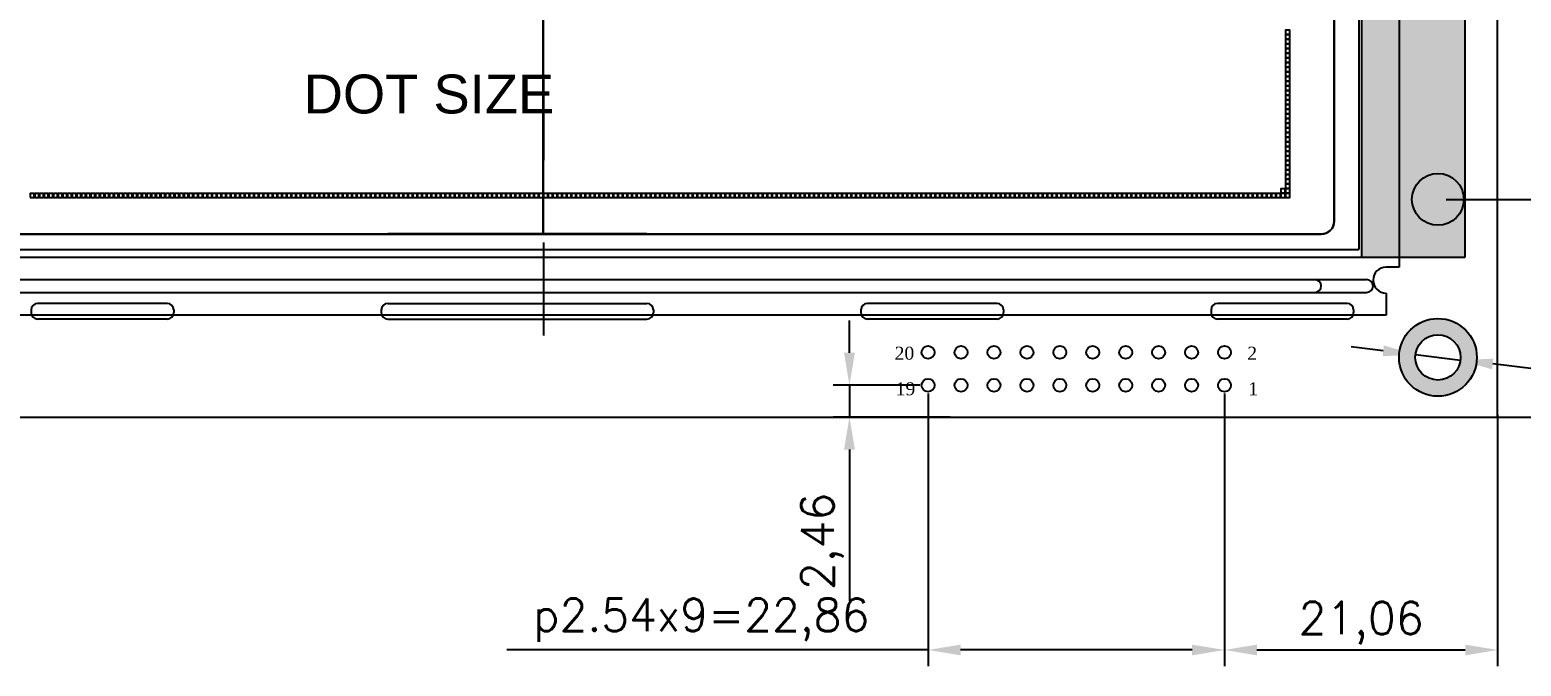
# Model space of a CAD drawing. Header units: millimetres. Extents: x 878 to 1320, y -78 to 234.
# Drawn here: x 987.1 to 1102.1, y 35.8 to 84.9 of the extents above; entities that cross this region are included whole.
import ezdxf

# ---------------------------------------------------------------- set-up
doc = ezdxf.new("R2010")
doc.units = ezdxf.units.MM
doc.linetypes.add('CENTER', pattern=[50.8, 31.75, -6.35, 6.35, -6.35])
doc.layers.add('dim', color=4, linetype='Continuous')
doc.styles.get("Standard").update_dxf_attribs({"font": 'txt', "bigfont": 'gbcbig.shx'})
doc.dimstyles.new('ISO-25', dxfattribs={"dimtxt": 2.5, "dimasz": 2.5, "dimexe": 1.25, "dimexo": 0.625, "dimtad": 1, "dimzin": 1, "dimtxsty": 'Standard', "dimcen": 2.5, "dimadec": 0, "dimazin": 0, "dimtfac": 1, "dimtmove": 0, "dimatfit": 3, "dimfxl": 0, "dimarcsym": 0})

# ---------------------------------------------------------------- blocks, each defined once
blk = doc.blocks.new('*D62')
at = {"color": 0, "lineweight": -2}
for p, q in [((1091.49, 60.18), (1089.01, 60.48)), ((1093.97, 59.88), (1097.44, 59.46)), ((1116.47, 57.15), (1099.93, 59.16))]:
    blk.add_line(p, q, dxfattribs=at)
at = {"color": 0}
for points in [[(1091.54, 60.59), (1091.44, 59.76), (1093.97, 59.88)], [(1099.98, 59.57), (1099.88, 58.74), (1097.44, 59.46)]]:
    blk.add_solid(points, dxfattribs=at)
at = {"layer": 'Defpoints', "color": 0}
for p in [(1093.97, 59.88), (1097.44, 59.46)]:
    blk.add_point(p, dxfattribs=at)
at = {"color": 0, "insert": (1109.69, 60.07), "char_height": 2.5, "attachment_point": 5, "rotation": 353.0913}
blk.add_mtext('{\\fSimSun|b0|i0|c134|p2;4*∅3,50}', dxfattribs=at)
blk = doc.blocks.new('*D63')
at = {"color": 0, "lineweight": -2}
for p, q in [((1056.39, 56.89), (1056.39, 35.85)), ((1079.25, 56.89), (1079.25, 35.85)), ((1056.39, 37.1), (1023.89, 37.1)), ((1076.75, 37.1), (1058.89, 37.1))]:
    blk.add_line(p, q, dxfattribs=at)
at = {"color": 0}
for points in [[(1058.89, 37.51), (1058.89, 36.68), (1056.39, 37.1)], [(1076.75, 37.51), (1076.75, 36.68), (1079.25, 37.1)]]:
    blk.add_solid(points, dxfattribs=at)
at = {"layer": 'Defpoints', "color": 0}
for p in [(1056.39, 57.52), (1079.25, 57.52), (1056.39, 37.1)]:
    blk.add_point(p, dxfattribs=at)
at = {"color": 0, "insert": (1038.89, 39.39), "char_height": 2.5, "attachment_point": 5}
blk.add_mtext('p2.54x9=22,86', dxfattribs=at)
blk = doc.blocks.new('*D64')
at = {"color": 0, "lineweight": -2}
for p, q in [((1079.25, 56.89), (1079.25, 35.85)), ((1100.31, 55.26), (1100.31, 35.85)), ((1081.75, 37.1), (1097.81, 37.1))]:
    blk.add_line(p, q, dxfattribs=at)
at = {"color": 0}
for points in [[(1081.75, 37.51), (1081.75, 36.68), (1079.25, 37.1)], [(1097.81, 37.51), (1097.81, 36.68), (1100.31, 37.1)]]:
    blk.add_solid(points, dxfattribs=at)
at = {"layer": 'Defpoints', "color": 0}
for p in [(1079.25, 57.52), (1100.31, 55.88), (1100.31, 37.1)]:
    blk.add_point(p, dxfattribs=at)
at = {"color": 0, "insert": (1089.78, 39.18), "char_height": 2.5, "attachment_point": 5}
blk.add_mtext('21,06', dxfattribs=at)
blk = doc.blocks.new('*D65')
at = {"color": 0, "lineweight": -2}
for p, q in [((1050.32, 60.02), (1050.32, 62.52)), ((1055.76, 57.52), (1049.07, 57.52)), ((1050.32, 57.52), (1050.32, 55.06)), ((1058.1, 55.06), (1049.07, 55.06)), ((1050.32, 52.56), (1050.32, 40.89))]:
    blk.add_line(p, q, dxfattribs=at)
at = {"color": 0}
for points in [[(1049.9, 60.02), (1050.74, 60.02), (1050.32, 57.52)], [(1049.9, 52.56), (1050.74, 52.56), (1050.32, 55.06)]]:
    blk.add_solid(points, dxfattribs=at)
at = {"layer": 'Defpoints', "color": 0}
for p in [(1056.39, 57.52), (1050.32, 55.06), (1058.72, 55.06)]:
    blk.add_point(p, dxfattribs=at)
at = {"color": 0, "insert": (1048.24, 45.47), "char_height": 2.5, "attachment_point": 5, "rotation": 90}
blk.add_mtext('2,46', dxfattribs=at)
blk = doc.blocks.new('*D59')
at = {"color": 0, "lineweight": -2}
for p, q in [((1096.33, 71.86), (1123.93, 71.86)), ((1122.68, 57.56), (1122.68, 69.36)), ((1098.42, 55.06), (1123.93, 55.06))]:
    blk.add_line(p, q, dxfattribs=at)
at = {"color": 0}
for points in [[(1122.26, 69.36), (1123.1, 69.36), (1122.68, 71.86)], [(1122.26, 57.56), (1123.1, 57.56), (1122.68, 55.06)]]:
    blk.add_solid(points, dxfattribs=at)
at = {"layer": 'Defpoints', "color": 0}
for p in [(1095.71, 71.86), (1122.68, 71.86), (1097.79, 55.06)]:
    blk.add_point(p, dxfattribs=at)
at = {"color": 0, "insert": (1120.6, 63.46), "char_height": 2.5, "attachment_point": 5, "rotation": 90}
blk.add_mtext('16,80', dxfattribs=at)
blk = doc.blocks.new('*D60')
at = {"color": 0, "lineweight": -2}
for p, q in [((1096.33, 158.9), (1123.72, 158.9)), ((1122.47, 74.36), (1122.47, 156.4)), ((1096.33, 71.86), (1123.72, 71.86))]:
    blk.add_line(p, q, dxfattribs=at)
at = {"color": 0}
for points in [[(1122.06, 156.4), (1122.89, 156.4), (1122.47, 158.9)], [(1122.06, 74.36), (1122.89, 74.36), (1122.47, 71.86)]]:
    blk.add_solid(points, dxfattribs=at)
at = {"layer": 'Defpoints', "color": 0}
for p in [(1095.71, 158.9), (1122.47, 158.9), (1095.71, 71.86)]:
    blk.add_point(p, dxfattribs=at)
at = {"color": 0, "insert": (1120.39, 115.38), "char_height": 2.5, "attachment_point": 5, "rotation": 90}
blk.add_mtext('87,04', dxfattribs=at)
blk = doc.blocks.new('3123123123')
at = {"linetype": 'ByBlock', "lineweight": -2}
h = blk.add_hatch(dxfattribs=at)
h.set_pattern_fill('AR-CONC', color=6, scale=0.02, style=0)
h.set_pattern_definition([(50, (702.0058, -213.4754), (3.6436934, -0.3187817), [0.381, -4.191]), (355, (702.006, -213.4754), (-0.7048565, 3.821133), [0.3048, -3.3528]), (100.451, (702.3095, -213.502), (2.93885, 3.502334), [0.3238, -3.5618]), (46.1842, (702.006, -212.4594), (5.421581, -0.840847), [0.5715, -6.2865]), (96.6356, (702.4576, -212.5295), (4.748085, 4.948511), [0.4857, -5.3427]), (351.184, (702.006, -212.4594), (4.748092, 4.948502), [0.4572, -5.0292]), (21, (702.5138, -212.7134), (3.0322976, -2.0453104), [0.381, -4.191]), (326, (702.514, -212.7134), (1.236041, 3.683759), [0.3048, -3.3528]), (71.4514, (702.7665, -212.884), (4.26833, 1.638457), [0.3238, -3.5618]), (37.5, (702.0058, -213.4754), (0.0617721, 1.6911008), [0, -3.31216, 0, -3.4036, 0, -3.3655]), (7.5, (702.0058, -213.4754), (1.3363933, 2.0036115), [0, -1.94056, 0, -3.23596, 0, -1.2827]), (327.5, (700.873, -213.4754), (2.7118119, -0.1145749), [0, -1.27, 0, -3.9624, 0, -5.2578]), (317.5, (700.365, -213.4754), (2.9625836, 0.5085298), [0, -1.651, 0, -2.63144, 0, -3.7338])])
h.paths.add_polyline_path([(2273.38, 145.56), (2265.38, 145.56), (2265.38, 49.56), (2273.38, 49.56)])
at = {"color": 1, "linetype": 'CENTER', "lineweight": -2}
blk.add_line((2202.28, 152.31), (2202.28, 43.52), dxfattribs=at)
at = {"color": 2, "linetype": 'ByBlock', "lineweight": -2}
for p in [(2265.18, 144.96), (2139.38, 50.16)]:
    blk.add_line(p, (2265.18, 50.16), dxfattribs=at)
at = {"linetype": 'ByBlock', "lineweight": -2}
for p, q in [((2265.38, 145.56), (2265.38, 49.56)), ((2273.38, 49.56), (2273.38, 145.56)), ((2138.38, 49.56), (2273.38, 49.56))]:
    blk.add_line(p, q, dxfattribs=at)
at = {"layer": 'dim', "color": 3, "linetype": 'ByBlock', "lineweight": -2}
blk.add_line((2273.38, 60.75), (2273.38, 63.75), dxfattribs=at)

msp = doc.modelspace()

# ---------------------------------------------------------------- hatches: boundary and pattern name
h = msp.add_hatch(color=256)
h.paths.add_polyline_path([(1092.706, 59.667, 1), (1098.706, 59.667, 1)])
h.paths.add_polyline_path([(1097.456, 59.667, -1), (1093.956, 59.667, -1)], flags=16)

# ---------------------------------------------------------------- linework, layer by layer
for p, q in [((1100.306, 55.057), (1100.306, 175.297)), ((1026.706, 161.177), (1026.706, 69.177)), ((1026.706, 69.177), (1026.706, 161.177)), ((1014.706, 69.227), (1034.706, 69.227)), ((952.286, 55.057), (1100.306, 55.057))]:
    msp.add_line(p, q)
at = {"color": 5}
for p, q in [((1092.706, 163.727), (1092.706, 66.627)), ((1026.706, 161.177), (1026.706, 69.177)), ((959.206, 65.677), (1090.206, 65.677)), ((1092.706, 66.627), (1091.706, 66.627)), ((959.206, 64.677), (1090.206, 64.677)), ((1091.706, 64.627), (1091.706, 62.927)), ((1091.706, 62.927), (957.706, 62.927))]:
    msp.add_line(p, q, dxfattribs=at)
at = {"color": 7, "lineweight": 0}
for p, q in [((1083.961, 81.352), (1083.961, 81.557)), ((1083.961, 80.992), (1083.961, 81.322)), ((1083.961, 80.632), (1083.961, 80.962)), ((1083.961, 80.272), (1083.961, 80.602)), ((1083.961, 79.912), (1083.961, 80.242)), ((1083.961, 79.192), (1083.961, 79.522)), ((1083.961, 78.832), (1083.961, 79.162)), ((1083.961, 78.112), (1083.961, 78.442))]:
    msp.add_line(p, q, dxfattribs=at)
at = {"color": 3}
for p, q in [((987.206, 63.327), (987.206, 63.127)), ((997.706, 63.827), (987.706, 63.827)), ((998.206, 63.327), (998.206, 63.127)), ((1014.206, 63.327), (1014.206, 63.127)), ((1014.706, 63.827), (1034.706, 63.827)), ((1035.206, 63.327), (1035.206, 63.127)), ((1051.206, 63.327), (1051.206, 63.127)), ((1061.706, 63.827), (1051.706, 63.827)), ((1062.206, 63.327), (1062.206, 63.127)), ((1078.206, 63.327), (1078.206, 63.127)), ((1088.706, 63.827), (1078.706, 63.827)), ((1089.206, 63.327), (1089.206, 63.127)), ((997.706, 62.627), (987.706, 62.627)), ((1014.706, 62.627), (1034.706, 62.627)), ((1061.706, 62.627), (1051.706, 62.627)), ((1088.706, 62.627), (1078.706, 62.627))]:
    msp.add_line(p, q, dxfattribs=at)
at = {"color": 6}
msp.add_lwpolyline([(1086.706, 69.177), (966.706, 69.177, -0.4142136), (965.706, 70.177), (965.706, 160.177, -0.4142136), (966.706, 161.177), (1086.706, 161.177, -0.4142136), (1087.706, 160.177), (1087.706, 70.177, -0.4142136)], format="xyb", close=True, dxfattribs=at)
at = {"color": 5}
msp.add_lwpolyline([(966.706, 69.177), (1086.706, 69.177, 0.4142136), (1087.706, 70.177), (1087.706, 160.177, 0.4142136), (1086.706, 161.177), (966.706, 161.177, 0.4142136), (965.706, 160.177), (965.706, 70.177, 0.4142136)], format="xyb", close=True, dxfattribs=at)
for points in [[(1083.961, 84.592), (1084.291, 84.592), (1084.291, 84.922), (1083.961, 84.922)], [(1083.961, 84.232), (1084.291, 84.232), (1084.291, 84.562), (1083.961, 84.562)], [(1083.961, 83.872), (1084.291, 83.872), (1084.291, 84.202), (1083.961, 84.202)], [(1083.961, 83.512), (1084.291, 83.512), (1084.291, 83.842), (1083.961, 83.842)], [(1083.961, 83.152), (1084.291, 83.152), (1084.291, 83.482), (1083.961, 83.482)], [(1083.961, 82.792), (1084.291, 82.792), (1084.291, 83.122), (1083.961, 83.122)], [(1083.961, 82.432), (1084.291, 82.432), (1084.291, 82.762), (1083.961, 82.762)], [(1083.961, 82.072), (1084.291, 82.072), (1084.291, 82.402), (1083.961, 82.402)], [(1083.961, 81.712), (1084.291, 81.712), (1084.291, 82.042), (1083.961, 82.042)], [(1083.961, 81.352), (1084.291, 81.352), (1084.291, 81.682), (1083.961, 81.682)], [(1083.961, 80.992), (1084.291, 80.992), (1084.291, 81.322), (1083.961, 81.322)], [(1083.961, 80.632), (1084.291, 80.632), (1084.291, 80.962), (1083.961, 80.962)], [(1083.961, 80.272), (1084.291, 80.272), (1084.291, 80.602), (1083.961, 80.602)], [(1083.961, 79.912), (1084.291, 79.912), (1084.291, 80.242), (1083.961, 80.242)], [(1083.961, 79.552), (1084.291, 79.552), (1084.291, 79.882), (1083.961, 79.882)], [(1083.961, 79.192), (1084.291, 79.192), (1084.291, 79.522), (1083.961, 79.522)], [(1083.961, 78.832), (1084.291, 78.832), (1084.291, 79.162), (1083.961, 79.162)], [(1083.961, 78.472), (1084.291, 78.472), (1084.291, 78.802), (1083.961, 78.802)], [(1083.961, 78.112), (1084.291, 78.112), (1084.291, 78.442), (1083.961, 78.442)], [(1083.961, 77.752), (1084.291, 77.752), (1084.291, 78.082), (1083.961, 78.082)], [(1083.961, 77.392), (1084.291, 77.392), (1084.291, 77.722), (1083.961, 77.722)], [(1083.961, 77.032), (1084.291, 77.032), (1084.291, 77.362), (1083.961, 77.362)], [(1083.961, 76.672), (1084.291, 76.672), (1084.291, 77.002), (1083.961, 77.002)], [(1083.961, 76.312), (1084.291, 76.312), (1084.291, 76.642), (1083.961, 76.642)], [(1083.961, 75.952), (1084.291, 75.952), (1084.291, 76.282), (1083.961, 76.282)], [(1083.961, 75.592), (1084.291, 75.592), (1084.291, 75.922), (1083.961, 75.922)], [(1083.961, 75.232), (1084.291, 75.232), (1084.291, 75.562), (1083.961, 75.562)], [(1083.961, 74.872), (1084.291, 74.872), (1084.291, 75.202), (1083.961, 75.202)], [(1083.961, 74.512), (1084.291, 74.512), (1084.291, 74.842), (1083.961, 74.842)], [(1083.961, 74.152), (1084.291, 74.152), (1084.291, 74.482), (1083.961, 74.482)], [(1083.961, 73.792), (1084.291, 73.792), (1084.291, 74.122), (1083.961, 74.122)], [(1083.961, 73.432), (1084.291, 73.432), (1084.291, 73.762), (1083.961, 73.762)], [(1083.601, 72.352), (1083.931, 72.352), (1083.931, 72.682), (1083.601, 72.682)], [(1083.961, 73.072), (1084.291, 73.072), (1084.291, 73.402), (1083.961, 73.402)], [(1083.961, 72.712), (1084.291, 72.712), (1084.291, 73.042), (1083.961, 73.042)], [(1083.961, 72.352), (1084.291, 72.352), (1084.291, 72.682), (1083.961, 72.682)], [(987.121, 71.992), (987.451, 71.992), (987.451, 72.322), (987.121, 72.322)], [(987.481, 71.992), (987.811, 71.992), (987.811, 72.322), (987.481, 72.322)], [(987.841, 71.992), (988.171, 71.992), (988.171, 72.322), (987.841, 72.322)], [(988.201, 71.992), (988.531, 71.992), (988.531, 72.322), (988.201, 72.322)], [(988.561, 71.992), (988.891, 71.992), (988.891, 72.322), (988.561, 72.322)], [(988.921, 71.992), (989.251, 71.992), (989.251, 72.322), (988.921, 72.322)], [(989.281, 71.992), (989.611, 71.992), (989.611, 72.322), (989.281, 72.322)], [(989.641, 71.992), (989.971, 71.992), (989.971, 72.322), (989.641, 72.322)], [(990.001, 71.992), (990.331, 71.992), (990.331, 72.322), (990.001, 72.322)], [(990.361, 71.992), (990.691, 71.992), (990.691, 72.322), (990.361, 72.322)], [(990.721, 71.992), (991.051, 71.992), (991.051, 72.322), (990.721, 72.322)], [(991.081, 71.992), (991.411, 71.992), (991.411, 72.322), (991.081, 72.322)], [(991.441, 71.992), (991.771, 71.992), (991.771, 72.322), (991.441, 72.322)], [(991.801, 71.992), (992.131, 71.992), (992.131, 72.322), (991.801, 72.322)], [(992.161, 71.992), (992.491, 71.992), (992.491, 72.322), (992.161, 72.322)], [(992.521, 71.992), (992.851, 71.992), (992.851, 72.322), (992.521, 72.322)], [(992.881, 71.992), (993.211, 71.992), (993.211, 72.322), (992.881, 72.322)], [(993.241, 71.992), (993.571, 71.992), (993.571, 72.322), (993.241, 72.322)], [(993.601, 71.992), (993.931, 71.992), (993.931, 72.322), (993.601, 72.322)], [(993.961, 71.992), (994.291, 71.992), (994.291, 72.322), (993.961, 72.322)], [(994.321, 71.992), (994.651, 71.992), (994.651, 72.322), (994.321, 72.322)], [(994.681, 71.992), (995.011, 71.992), (995.011, 72.322), (994.681, 72.322)], [(995.041, 71.992), (995.371, 71.992), (995.371, 72.322), (995.041, 72.322)], [(995.401, 71.992), (995.731, 71.992), (995.731, 72.322), (995.401, 72.322)], [(995.761, 71.992), (996.091, 71.992), (996.091, 72.322), (995.761, 72.322)], [(996.121, 71.992), (996.451, 71.992), (996.451, 72.322), (996.121, 72.322)], [(996.481, 71.992), (996.811, 71.992), (996.811, 72.322), (996.481, 72.322)], [(996.841, 71.992), (997.171, 71.992), (997.171, 72.322), (996.841, 72.322)], [(997.201, 71.992), (997.531, 71.992), (997.531, 72.322), (997.201, 72.322)], [(997.561, 71.992), (997.891, 71.992), (997.891, 72.322), (997.561, 72.322)], [(997.921, 71.992), (998.251, 71.992), (998.251, 72.322), (997.921, 72.322)], [(998.281, 71.992), (998.611, 71.992), (998.611, 72.322), (998.281, 72.322)], [(998.641, 71.992), (998.971, 71.992), (998.971, 72.322), (998.641, 72.322)], [(999.001, 71.992), (999.331, 71.992), (999.331, 72.322), (999.001, 72.322)], [(999.361, 71.992), (999.691, 71.992), (999.691, 72.322), (999.361, 72.322)], [(999.721, 71.992), (1000.051, 71.992), (1000.051, 72.322), (999.721, 72.322)], [(1000.081, 71.992), (1000.411, 71.992), (1000.411, 72.322), (1000.081, 72.322)], [(1000.441, 71.992), (1000.771, 71.992), (1000.771, 72.322), (1000.441, 72.322)], [(1000.801, 71.992), (1001.131, 71.992), (1001.131, 72.322), (1000.801, 72.322)], [(1001.161, 71.992), (1001.491, 71.992), (1001.491, 72.322), (1001.161, 72.322)], [(1001.521, 71.992), (1001.851, 71.992), (1001.851, 72.322), (1001.521, 72.322)], [(1001.881, 71.992), (1002.211, 71.992), (1002.211, 72.322), (1001.881, 72.322)], [(1002.241, 71.992), (1002.571, 71.992), (1002.571, 72.322), (1002.241, 72.322)], [(1002.601, 71.992), (1002.931, 71.992), (1002.931, 72.322), (1002.601, 72.322)], [(1002.961, 71.992), (1003.291, 71.992), (1003.291, 72.322), (1002.961, 72.322)], [(1003.321, 71.992), (1003.651, 71.992), (1003.651, 72.322), (1003.321, 72.322)], [(1003.681, 71.992), (1004.011, 71.992), (1004.011, 72.322), (1003.681, 72.322)], [(1004.041, 71.992), (1004.371, 71.992), (1004.371, 72.322), (1004.041, 72.322)], [(1004.401, 71.992), (1004.731, 71.992), (1004.731, 72.322), (1004.401, 72.322)], [(1004.761, 71.992), (1005.091, 71.992), (1005.091, 72.322), (1004.761, 72.322)], [(1005.121, 71.992), (1005.451, 71.992), (1005.451, 72.322), (1005.121, 72.322)], [(1005.481, 71.992), (1005.811, 71.992), (1005.811, 72.322), (1005.481, 72.322)], [(1005.841, 71.992), (1006.171, 71.992), (1006.171, 72.322), (1005.841, 72.322)], [(1006.201, 71.992), (1006.531, 71.992), (1006.531, 72.322), (1006.201, 72.322)], [(1006.561, 71.992), (1006.891, 71.992), (1006.891, 72.322), (1006.561, 72.322)], [(1006.921, 71.992), (1007.251, 71.992), (1007.251, 72.322), (1006.921, 72.322)], [(1007.281, 71.992), (1007.611, 71.992), (1007.611, 72.322), (1007.281, 72.322)], [(1007.641, 71.992), (1007.971, 71.992), (1007.971, 72.322), (1007.641, 72.322)], [(1008.001, 71.992), (1008.331, 71.992), (1008.331, 72.322), (1008.001, 72.322)], [(1008.361, 71.992), (1008.691, 71.992), (1008.691, 72.322), (1008.361, 72.322)], [(1008.721, 71.992), (1009.051, 71.992), (1009.051, 72.322), (1008.721, 72.322)], [(1009.081, 71.992), (1009.411, 71.992), (1009.411, 72.322), (1009.081, 72.322)], [(1009.441, 71.992), (1009.771, 71.992), (1009.771, 72.322), (1009.441, 72.322)], [(1009.801, 71.992), (1010.131, 71.992), (1010.131, 72.322), (1009.801, 72.322)], [(1010.161, 71.992), (1010.491, 71.992), (1010.491, 72.322), (1010.161, 72.322)], [(1010.521, 71.992), (1010.851, 71.992), (1010.851, 72.322), (1010.521, 72.322)], [(1010.881, 71.992), (1011.211, 71.992), (1011.211, 72.322), (1010.881, 72.322)], [(1011.241, 71.992), (1011.571, 71.992), (1011.571, 72.322), (1011.241, 72.322)], [(1011.601, 71.992), (1011.931, 71.992), (1011.931, 72.322), (1011.601, 72.322)], [(1011.961, 71.992), (1012.291, 71.992), (1012.291, 72.322), (1011.961, 72.322)], [(1012.321, 71.992), (1012.651, 71.992), (1012.651, 72.322), (1012.321, 72.322)], [(1012.681, 71.992), (1013.011, 71.992), (1013.011, 72.322), (1012.681, 72.322)], [(1013.041, 71.992), (1013.371, 71.992), (1013.371, 72.322), (1013.041, 72.322)], [(1013.401, 71.992), (1013.731, 71.992), (1013.731, 72.322), (1013.401, 72.322)], [(1013.761, 71.992), (1014.091, 71.992), (1014.091, 72.322), (1013.761, 72.322)], [(1014.121, 71.992), (1014.451, 71.992), (1014.451, 72.322), (1014.121, 72.322)], [(1014.481, 71.992), (1014.811, 71.992), (1014.811, 72.322), (1014.481, 72.322)], [(1014.841, 71.992), (1015.171, 71.992), (1015.171, 72.322), (1014.841, 72.322)], [(1015.201, 71.992), (1015.531, 71.992), (1015.531, 72.322), (1015.201, 72.322)], [(1015.561, 71.992), (1015.891, 71.992), (1015.891, 72.322), (1015.561, 72.322)], [(1015.921, 71.992), (1016.251, 71.992), (1016.251, 72.322), (1015.921, 72.322)], [(1016.281, 71.992), (1016.611, 71.992), (1016.611, 72.322), (1016.281, 72.322)], [(1016.641, 71.992), (1016.971, 71.992), (1016.971, 72.322), (1016.641, 72.322)], [(1017.001, 71.992), (1017.331, 71.992), (1017.331, 72.322), (1017.001, 72.322)], [(1017.361, 71.992), (1017.691, 71.992), (1017.691, 72.322), (1017.361, 72.322)], [(1017.721, 71.992), (1018.051, 71.992), (1018.051, 72.322), (1017.721, 72.322)], [(1018.081, 71.992), (1018.411, 71.992), (1018.411, 72.322), (1018.081, 72.322)], [(1018.441, 71.992), (1018.771, 71.992), (1018.771, 72.322), (1018.441, 72.322)], [(1018.801, 71.992), (1019.131, 71.992), (1019.131, 72.322), (1018.801, 72.322)], [(1019.161, 71.992), (1019.491, 71.992), (1019.491, 72.322), (1019.161, 72.322)], [(1019.521, 71.992), (1019.851, 71.992), (1019.851, 72.322), (1019.521, 72.322)], [(1019.881, 71.992), (1020.211, 71.992), (1020.211, 72.322), (1019.881, 72.322)], [(1020.241, 71.992), (1020.571, 71.992), (1020.571, 72.322), (1020.241, 72.322)], [(1020.601, 71.992), (1020.931, 71.992), (1020.931, 72.322), (1020.601, 72.322)], [(1020.961, 71.992), (1021.291, 71.992), (1021.291, 72.322), (1020.961, 72.322)], [(1021.321, 71.992), (1021.651, 71.992), (1021.651, 72.322), (1021.321, 72.322)], [(1021.681, 71.992), (1022.011, 71.992), (1022.011, 72.322), (1021.681, 72.322)], [(1022.041, 71.992), (1022.371, 71.992), (1022.371, 72.322), (1022.041, 72.322)], [(1022.401, 71.992), (1022.731, 71.992), (1022.731, 72.322), (1022.401, 72.322)], [(1022.761, 71.992), (1023.091, 71.992), (1023.091, 72.322), (1022.761, 72.322)], [(1023.121, 71.992), (1023.451, 71.992), (1023.451, 72.322), (1023.121, 72.322)], [(1023.481, 71.992), (1023.811, 71.992), (1023.811, 72.322), (1023.481, 72.322)], [(1023.841, 71.992), (1024.171, 71.992), (1024.171, 72.322), (1023.841, 72.322)], [(1024.201, 71.992), (1024.531, 71.992), (1024.531, 72.322), (1024.201, 72.322)], [(1024.561, 71.992), (1024.891, 71.992), (1024.891, 72.322), (1024.561, 72.322)], [(1024.921, 71.992), (1025.251, 71.992), (1025.251, 72.322), (1024.921, 72.322)], [(1025.281, 71.992), (1025.611, 71.992), (1025.611, 72.322), (1025.281, 72.322)], [(1025.641, 71.992), (1025.971, 71.992), (1025.971, 72.322), (1025.641, 72.322)], [(1026.001, 71.992), (1026.331, 71.992), (1026.331, 72.322), (1026.001, 72.322)], [(1026.361, 71.992), (1026.691, 71.992), (1026.691, 72.322), (1026.361, 72.322)], [(1026.721, 71.992), (1027.051, 71.992), (1027.051, 72.322), (1026.721, 72.322)], [(1027.081, 71.992), (1027.411, 71.992), (1027.411, 72.322), (1027.081, 72.322)], [(1027.441, 71.992), (1027.771, 71.992), (1027.771, 72.322), (1027.441, 72.322)], [(1027.801, 71.992), (1028.131, 71.992), (1028.131, 72.322), (1027.801, 72.322)], [(1028.161, 71.992), (1028.491, 71.992), (1028.491, 72.322), (1028.161, 72.322)], [(1028.521, 71.992), (1028.851, 71.992), (1028.851, 72.322), (1028.521, 72.322)], [(1028.881, 71.992), (1029.211, 71.992), (1029.211, 72.322), (1028.881, 72.322)], [(1029.241, 71.992), (1029.571, 71.992), (1029.571, 72.322), (1029.241, 72.322)], [(1029.601, 71.992), (1029.931, 71.992), (1029.931, 72.322), (1029.601, 72.322)], [(1029.961, 71.992), (1030.291, 71.992), (1030.291, 72.322), (1029.961, 72.322)], [(1030.321, 71.992), (1030.651, 71.992), (1030.651, 72.322), (1030.321, 72.322)], [(1030.681, 71.992), (1031.011, 71.992), (1031.011, 72.322), (1030.681, 72.322)], [(1031.041, 71.992), (1031.371, 71.992), (1031.371, 72.322), (1031.041, 72.322)], [(1031.401, 71.992), (1031.731, 71.992), (1031.731, 72.322), (1031.401, 72.322)], [(1031.761, 71.992), (1032.091, 71.992), (1032.091, 72.322), (1031.761, 72.322)], [(1032.121, 71.992), (1032.451, 71.992), (1032.451, 72.322), (1032.121, 72.322)], [(1032.481, 71.992), (1032.811, 71.992), (1032.811, 72.322), (1032.481, 72.322)], [(1032.841, 71.992), (1033.171, 71.992), (1033.171, 72.322), (1032.841, 72.322)], [(1033.201, 71.992), (1033.531, 71.992), (1033.531, 72.322), (1033.201, 72.322)], [(1033.561, 71.992), (1033.891, 71.992), (1033.891, 72.322), (1033.561, 72.322)], [(1033.921, 71.992), (1034.251, 71.992), (1034.251, 72.322), (1033.921, 72.322)], [(1034.281, 71.992), (1034.611, 71.992), (1034.611, 72.322), (1034.281, 72.322)], [(1034.641, 71.992), (1034.971, 71.992), (1034.971, 72.322), (1034.641, 72.322)], [(1035.001, 71.992), (1035.331, 71.992), (1035.331, 72.322), (1035.001, 72.322)], [(1035.361, 71.992), (1035.691, 71.992), (1035.691, 72.322), (1035.361, 72.322)], [(1035.721, 71.992), (1036.051, 71.992), (1036.051, 72.322), (1035.721, 72.322)], [(1036.081, 71.992), (1036.411, 71.992), (1036.411, 72.322), (1036.081, 72.322)], [(1036.441, 71.992), (1036.771, 71.992), (1036.771, 72.322), (1036.441, 72.322)], [(1036.801, 71.992), (1037.131, 71.992), (1037.131, 72.322), (1036.801, 72.322)], [(1037.161, 71.992), (1037.491, 71.992), (1037.491, 72.322), (1037.161, 72.322)], [(1037.521, 71.992), (1037.851, 71.992), (1037.851, 72.322), (1037.521, 72.322)], [(1037.881, 71.992), (1038.211, 71.992), (1038.211, 72.322), (1037.881, 72.322)], [(1038.241, 71.992), (1038.571, 71.992), (1038.571, 72.322), (1038.241, 72.322)], [(1038.601, 71.992), (1038.931, 71.992), (1038.931, 72.322), (1038.601, 72.322)], [(1038.961, 71.992), (1039.291, 71.992), (1039.291, 72.322), (1038.961, 72.322)], [(1039.321, 71.992), (1039.651, 71.992), (1039.651, 72.322), (1039.321, 72.322)], [(1039.681, 71.992), (1040.011, 71.992), (1040.011, 72.322), (1039.681, 72.322)], [(1040.041, 71.992), (1040.371, 71.992), (1040.371, 72.322), (1040.041, 72.322)], [(1040.401, 71.992), (1040.731, 71.992), (1040.731, 72.322), (1040.401, 72.322)], [(1040.761, 71.992), (1041.091, 71.992), (1041.091, 72.322), (1040.761, 72.322)], [(1041.121, 71.992), (1041.451, 71.992), (1041.451, 72.322), (1041.121, 72.322)], [(1041.481, 71.992), (1041.811, 71.992), (1041.811, 72.322), (1041.481, 72.322)], [(1041.841, 71.992), (1042.171, 71.992), (1042.171, 72.322), (1041.841, 72.322)], [(1042.201, 71.992), (1042.531, 71.992), (1042.531, 72.322), (1042.201, 72.322)], [(1042.561, 71.992), (1042.891, 71.992), (1042.891, 72.322), (1042.561, 72.322)], [(1042.921, 71.992), (1043.251, 71.992), (1043.251, 72.322), (1042.921, 72.322)], [(1043.281, 71.992), (1043.611, 71.992), (1043.611, 72.322), (1043.281, 72.322)], [(1043.641, 71.992), (1043.971, 71.992), (1043.971, 72.322), (1043.641, 72.322)], [(1044.001, 71.992), (1044.331, 71.992), (1044.331, 72.322), (1044.001, 72.322)], [(1044.361, 71.992), (1044.691, 71.992), (1044.691, 72.322), (1044.361, 72.322)], [(1044.721, 71.992), (1045.051, 71.992), (1045.051, 72.322), (1044.721, 72.322)], [(1045.081, 71.992), (1045.411, 71.992), (1045.411, 72.322), (1045.081, 72.322)], [(1045.441, 71.992), (1045.771, 71.992), (1045.771, 72.322), (1045.441, 72.322)], [(1045.801, 71.992), (1046.131, 71.992), (1046.131, 72.322), (1045.801, 72.322)], [(1046.161, 71.992), (1046.491, 71.992), (1046.491, 72.322), (1046.161, 72.322)], [(1046.521, 71.992), (1046.851, 71.992), (1046.851, 72.322), (1046.521, 72.322)], [(1046.881, 71.992), (1047.211, 71.992), (1047.211, 72.322), (1046.881, 72.322)], [(1047.241, 71.992), (1047.571, 71.992), (1047.571, 72.322), (1047.241, 72.322)], [(1047.601, 71.992), (1047.931, 71.992), (1047.931, 72.322), (1047.601, 72.322)], [(1047.961, 71.992), (1048.291, 71.992), (1048.291, 72.322), (1047.961, 72.322)], [(1048.321, 71.992), (1048.651, 71.992), (1048.651, 72.322), (1048.321, 72.322)], [(1048.681, 71.992), (1049.011, 71.992), (1049.011, 72.322), (1048.681, 72.322)], [(1049.041, 71.992), (1049.371, 71.992), (1049.371, 72.322), (1049.041, 72.322)], [(1049.401, 71.992), (1049.731, 71.992), (1049.731, 72.322), (1049.401, 72.322)], [(1049.761, 71.992), (1050.091, 71.992), (1050.091, 72.322), (1049.761, 72.322)], [(1050.121, 71.992), (1050.451, 71.992), (1050.451, 72.322), (1050.121, 72.322)], [(1050.481, 71.992), (1050.811, 71.992), (1050.811, 72.322), (1050.481, 72.322)], [(1050.841, 71.992), (1051.171, 71.992), (1051.171, 72.322), (1050.841, 72.322)], [(1051.201, 71.992), (1051.531, 71.992), (1051.531, 72.322), (1051.201, 72.322)], [(1051.561, 71.992), (1051.891, 71.992), (1051.891, 72.322), (1051.561, 72.322)], [(1051.921, 71.992), (1052.251, 71.992), (1052.251, 72.322), (1051.921, 72.322)], [(1052.281, 71.992), (1052.611, 71.992), (1052.611, 72.322), (1052.281, 72.322)], [(1052.641, 71.992), (1052.971, 71.992), (1052.971, 72.322), (1052.641, 72.322)], [(1053.001, 71.992), (1053.331, 71.992), (1053.331, 72.322), (1053.001, 72.322)], [(1053.361, 71.992), (1053.691, 71.992), (1053.691, 72.322), (1053.361, 72.322)], [(1053.721, 71.992), (1054.051, 71.992), (1054.051, 72.322), (1053.721, 72.322)], [(1054.081, 71.992), (1054.411, 71.992), (1054.411, 72.322), (1054.081, 72.322)], [(1054.441, 71.992), (1054.771, 71.992), (1054.771, 72.322), (1054.441, 72.322)], [(1054.801, 71.992), (1055.131, 71.992), (1055.131, 72.322), (1054.801, 72.322)], [(1055.161, 71.992), (1055.491, 71.992), (1055.491, 72.322), (1055.161, 72.322)], [(1055.521, 71.992), (1055.851, 71.992), (1055.851, 72.322), (1055.521, 72.322)], [(1055.881, 71.992), (1056.211, 71.992), (1056.211, 72.322), (1055.881, 72.322)], [(1056.241, 71.992), (1056.571, 71.992), (1056.571, 72.322), (1056.241, 72.322)], [(1056.601, 71.992), (1056.931, 71.992), (1056.931, 72.322), (1056.601, 72.322)], [(1056.961, 71.992), (1057.291, 71.992), (1057.291, 72.322), (1056.961, 72.322)], [(1057.321, 71.992), (1057.651, 71.992), (1057.651, 72.322), (1057.321, 72.322)], [(1057.681, 71.992), (1058.011, 71.992), (1058.011, 72.322), (1057.681, 72.322)], [(1058.041, 71.992), (1058.371, 71.992), (1058.371, 72.322), (1058.041, 72.322)], [(1058.401, 71.992), (1058.731, 71.992), (1058.731, 72.322), (1058.401, 72.322)], [(1058.761, 71.992), (1059.091, 71.992), (1059.091, 72.322), (1058.761, 72.322)], [(1059.121, 71.992), (1059.451, 71.992), (1059.451, 72.322), (1059.121, 72.322)], [(1059.481, 71.992), (1059.811, 71.992), (1059.811, 72.322), (1059.481, 72.322)], [(1059.841, 71.992), (1060.171, 71.992), (1060.171, 72.322), (1059.841, 72.322)], [(1060.201, 71.992), (1060.531, 71.992), (1060.531, 72.322), (1060.201, 72.322)], [(1060.561, 71.992), (1060.891, 71.992), (1060.891, 72.322), (1060.561, 72.322)], [(1060.921, 71.992), (1061.251, 71.992), (1061.251, 72.322), (1060.921, 72.322)], [(1061.281, 71.992), (1061.611, 71.992), (1061.611, 72.322), (1061.281, 72.322)], [(1061.641, 71.992), (1061.971, 71.992), (1061.971, 72.322), (1061.641, 72.322)], [(1062.001, 71.992), (1062.331, 71.992), (1062.331, 72.322), (1062.001, 72.322)], [(1062.361, 71.992), (1062.691, 71.992), (1062.691, 72.322), (1062.361, 72.322)], [(1062.721, 71.992), (1063.051, 71.992), (1063.051, 72.322), (1062.721, 72.322)], [(1063.081, 71.992), (1063.411, 71.992), (1063.411, 72.322), (1063.081, 72.322)], [(1063.441, 71.992), (1063.771, 71.992), (1063.771, 72.322), (1063.441, 72.322)], [(1063.801, 71.992), (1064.131, 71.992), (1064.131, 72.322), (1063.801, 72.322)], [(1064.161, 71.992), (1064.491, 71.992), (1064.491, 72.322), (1064.161, 72.322)], [(1064.521, 71.992), (1064.851, 71.992), (1064.851, 72.322), (1064.521, 72.322)], [(1064.881, 71.992), (1065.211, 71.992), (1065.211, 72.322), (1064.881, 72.322)], [(1065.241, 71.992), (1065.571, 71.992), (1065.571, 72.322), (1065.241, 72.322)], [(1065.601, 71.992), (1065.931, 71.992), (1065.931, 72.322), (1065.601, 72.322)], [(1065.961, 71.992), (1066.291, 71.992), (1066.291, 72.322), (1065.961, 72.322)], [(1066.321, 71.992), (1066.651, 71.992), (1066.651, 72.322), (1066.321, 72.322)], [(1066.681, 71.992), (1067.011, 71.992), (1067.011, 72.322), (1066.681, 72.322)], [(1067.041, 71.992), (1067.371, 71.992), (1067.371, 72.322), (1067.041, 72.322)], [(1067.401, 71.992), (1067.731, 71.992), (1067.731, 72.322), (1067.401, 72.322)], [(1067.761, 71.992), (1068.091, 71.992), (1068.091, 72.322), (1067.761, 72.322)], [(1068.121, 71.992), (1068.451, 71.992), (1068.451, 72.322), (1068.121, 72.322)], [(1068.481, 71.992), (1068.811, 71.992), (1068.811, 72.322), (1068.481, 72.322)], [(1068.841, 71.992), (1069.171, 71.992), (1069.171, 72.322), (1068.841, 72.322)], [(1069.201, 71.992), (1069.531, 71.992), (1069.531, 72.322), (1069.201, 72.322)], [(1069.561, 71.992), (1069.891, 71.992), (1069.891, 72.322), (1069.561, 72.322)], [(1069.921, 71.992), (1070.251, 71.992), (1070.251, 72.322), (1069.921, 72.322)], [(1070.281, 71.992), (1070.611, 71.992), (1070.611, 72.322), (1070.281, 72.322)], [(1070.641, 71.992), (1070.971, 71.992), (1070.971, 72.322), (1070.641, 72.322)], [(1071.001, 71.992), (1071.331, 71.992), (1071.331, 72.322), (1071.001, 72.322)], [(1071.361, 71.992), (1071.691, 71.992), (1071.691, 72.322), (1071.361, 72.322)], [(1071.721, 71.992), (1072.051, 71.992), (1072.051, 72.322), (1071.721, 72.322)], [(1072.081, 71.992), (1072.411, 71.992), (1072.411, 72.322), (1072.081, 72.322)], [(1072.441, 71.992), (1072.771, 71.992), (1072.771, 72.322), (1072.441, 72.322)], [(1072.801, 71.992), (1073.131, 71.992), (1073.131, 72.322), (1072.801, 72.322)], [(1073.161, 71.992), (1073.491, 71.992), (1073.491, 72.322), (1073.161, 72.322)], [(1073.521, 71.992), (1073.851, 71.992), (1073.851, 72.322), (1073.521, 72.322)], [(1073.881, 71.992), (1074.211, 71.992), (1074.211, 72.322), (1073.881, 72.322)], [(1074.241, 71.992), (1074.571, 71.992), (1074.571, 72.322), (1074.241, 72.322)], [(1074.601, 71.992), (1074.931, 71.992), (1074.931, 72.322), (1074.601, 72.322)], [(1074.961, 71.992), (1075.291, 71.992), (1075.291, 72.322), (1074.961, 72.322)], [(1075.321, 71.992), (1075.651, 71.992), (1075.651, 72.322), (1075.321, 72.322)], [(1075.681, 71.992), (1076.011, 71.992), (1076.011, 72.322), (1075.681, 72.322)], [(1076.041, 71.992), (1076.371, 71.992), (1076.371, 72.322), (1076.041, 72.322)], [(1076.401, 71.992), (1076.731, 71.992), (1076.731, 72.322), (1076.401, 72.322)], [(1076.761, 71.992), (1077.091, 71.992), (1077.091, 72.322), (1076.761, 72.322)], [(1077.121, 71.992), (1077.451, 71.992), (1077.451, 72.322), (1077.121, 72.322)], [(1077.481, 71.992), (1077.811, 71.992), (1077.811, 72.322), (1077.481, 72.322)], [(1077.841, 71.992), (1078.171, 71.992), (1078.171, 72.322), (1077.841, 72.322)], [(1078.201, 71.992), (1078.531, 71.992), (1078.531, 72.322), (1078.201, 72.322)], [(1078.561, 71.992), (1078.891, 71.992), (1078.891, 72.322), (1078.561, 72.322)], [(1078.921, 71.992), (1079.251, 71.992), (1079.251, 72.322), (1078.921, 72.322)], [(1079.281, 71.992), (1079.611, 71.992), (1079.611, 72.322), (1079.281, 72.322)], [(1079.641, 71.992), (1079.971, 71.992), (1079.971, 72.322), (1079.641, 72.322)], [(1080.001, 71.992), (1080.331, 71.992), (1080.331, 72.322), (1080.001, 72.322)], [(1080.361, 71.992), (1080.691, 71.992), (1080.691, 72.322), (1080.361, 72.322)], [(1080.721, 71.992), (1081.051, 71.992), (1081.051, 72.322), (1080.721, 72.322)], [(1081.081, 71.992), (1081.411, 71.992), (1081.411, 72.322), (1081.081, 72.322)], [(1081.441, 71.992), (1081.771, 71.992), (1081.771, 72.322), (1081.441, 72.322)], [(1081.801, 71.992), (1082.131, 71.992), (1082.131, 72.322), (1081.801, 72.322)], [(1082.161, 71.992), (1082.491, 71.992), (1082.491, 72.322), (1082.161, 72.322)], [(1082.521, 71.992), (1082.851, 71.992), (1082.851, 72.322), (1082.521, 72.322)], [(1082.881, 71.992), (1083.211, 71.992), (1083.211, 72.322), (1082.881, 72.322)], [(1083.241, 71.992), (1083.571, 71.992), (1083.571, 72.322), (1083.241, 72.322)], [(1083.601, 71.992), (1083.931, 71.992), (1083.931, 72.322), (1083.601, 72.322)], [(1083.961, 71.992), (1084.291, 71.992), (1084.291, 72.322), (1083.961, 72.322)]]:
    msp.add_lwpolyline(points, close=True)
for centre, radius in [((1095.706, 71.857), 2), ((1056.386, 60.057), 0.5), ((1058.926, 60.057), 0.5), ((1061.466, 60.057), 0.5), ((1064.006, 60.057), 0.5), ((1066.546, 60.057), 0.5), ((1069.086, 60.057), 0.5), ((1071.626, 60.057), 0.5), ((1074.166, 60.057), 0.5), ((1076.706, 60.057), 0.5), ((1079.246, 60.057), 0.5), ((1056.386, 57.517), 0.5), ((1058.926, 57.517), 0.5), ((1061.466, 57.517), 0.5), ((1064.006, 57.517), 0.5), ((1066.546, 57.517), 0.5), ((1069.086, 57.517), 0.5), ((1071.626, 57.517), 0.5), ((1074.166, 57.517), 0.5), ((1076.706, 57.517), 0.5), ((1079.246, 57.517), 0.5)]:
    msp.add_circle(centre, radius)
at = {"color": 3}
for radius in [3, 1.75]:
    msp.add_circle((1095.706, 59.667), radius, dxfattribs=at)
at = {"color": 5}
for centre, radius, start, end in [((1086.206, 65.177), 0.5, 270, 90), ((1090.206, 65.177), 0.5, 270, 90), ((1091.706, 65.627), 1, 90, 270)]:
    msp.add_arc(centre, radius, start, end, dxfattribs=at)
at = {"color": 3}
for centre, start, end in [((987.706, 63.327), 90, 180), ((997.706, 63.327), 0, 90), ((1014.706, 63.327), 90, 180), ((1034.706, 63.327), 0, 90), ((1051.706, 63.327), 90, 180), ((1061.706, 63.327), 0, 90), ((1078.706, 63.327), 90, 180), ((1088.706, 63.327), 0, 90), ((987.706, 63.127), 180, 270), ((997.706, 63.127), 270, 0), ((1014.706, 63.127), 180, 270), ((1034.706, 63.127), 270, 360), ((1051.706, 63.127), 180, 270), ((1061.706, 63.127), 270, 0), ((1078.706, 63.127), 180, 270), ((1088.706, 63.127), 270, 0)]:
    msp.add_arc(centre, 0.5, start, end, dxfattribs=at)

# ---------------------------------------------------------------- block references
msp.add_blockref('3123123123', (-1175.569, 17.831))

# ---------------------------------------------------------------- texts
at = {"color": 4, "insert": (1008.227, 81.485), "char_height": 3, "width": 30.77805, "attachment_point": 1}
msp.add_mtext('{\\fArial|b0|i0|c0|p32;DOT SIZE}', dxfattribs=at)
at = {"char_height": 1, "attachment_point": 1}
for s, insert, width in [('{\\fTimes New Roman|b0|i0|c186|p18;20}', (1053.805, 60.491), 1.39049), ('{\\fTimes New Roman|b0|i0|c186|p18;2}', (1081.002, 60.491), 1.39049), ('{\\fTimes New Roman|b0|i0|c186|p18;19}', (1053.887, 57.746), 1.37181), ('{\\fTimes New Roman|b0|i0|c186|p18;1}', (1081.085, 57.746), 1.37181)]:
    msp.add_mtext(s, dxfattribs=dict(at, insert=insert, width=width))

# ---------------------------------------------------------------- dimensions: what is measured, and where the dimension line sits
at = {"color": 4}
for base, p1, p2, picture, middle in [((1122.472, 158.897), (1095.706, 71.857), (1095.706, 158.897), '*D60', (1120.388, 115.377)), ((1122.68, 71.857), (1097.79, 55.057), (1095.706, 71.857), '*D59', (1120.597, 63.457))]:
    dim = msp.add_linear_dim(base=base, p1=p1, p2=p2, angle=90, dimstyle='ISO-25', dxfattribs=at)
    dim.commit()
    dim.dimension.update_dxf_attribs({"geometry": picture, "text_midpoint": middle})
dim = msp.add_linear_dim(base=(1050.32, 55.057), p1=(1056.386, 57.517), p2=(1058.724, 55.057), angle=90, dimstyle='ISO-25', dxfattribs=at)
dim.commit()
dim.dimension.update_dxf_attribs({"geometry": '*D65', "text_midpoint": (1050.32, 45.474), "dimtype": 160})
dim = msp.add_diameter_dim_2p(p1=(1093.969, 59.878), p2=(1097.443, 59.457), text='{\\fSimSun|b0|i0|c134|p2;4*<>}', dimstyle='ISO-25', dxfattribs=at)
dim.commit()
dim.dimension.update_dxf_attribs({"geometry": '*D62', "text_midpoint": (1109.691, 60.072)})
dim = msp.add_linear_dim(base=(1056.386, 37.097), p1=(1079.246, 57.517), p2=(1056.386, 57.517), text='p2.54x9=<>', dimstyle='ISO-25', dxfattribs=at)
dim.commit()
dim.dimension.update_dxf_attribs({"geometry": '*D63', "text_midpoint": (1038.886, 39.389)})
dim = msp.add_linear_dim(base=(1100.306, 37.097), p1=(1079.246, 57.517), p2=(1100.306, 55.881), dimstyle='ISO-25', dxfattribs=at)
dim.commit()
dim.dimension.update_dxf_attribs({"geometry": '*D64', "text_midpoint": (1089.776, 39.18)})

doc.saveas('drawing.dxf')
